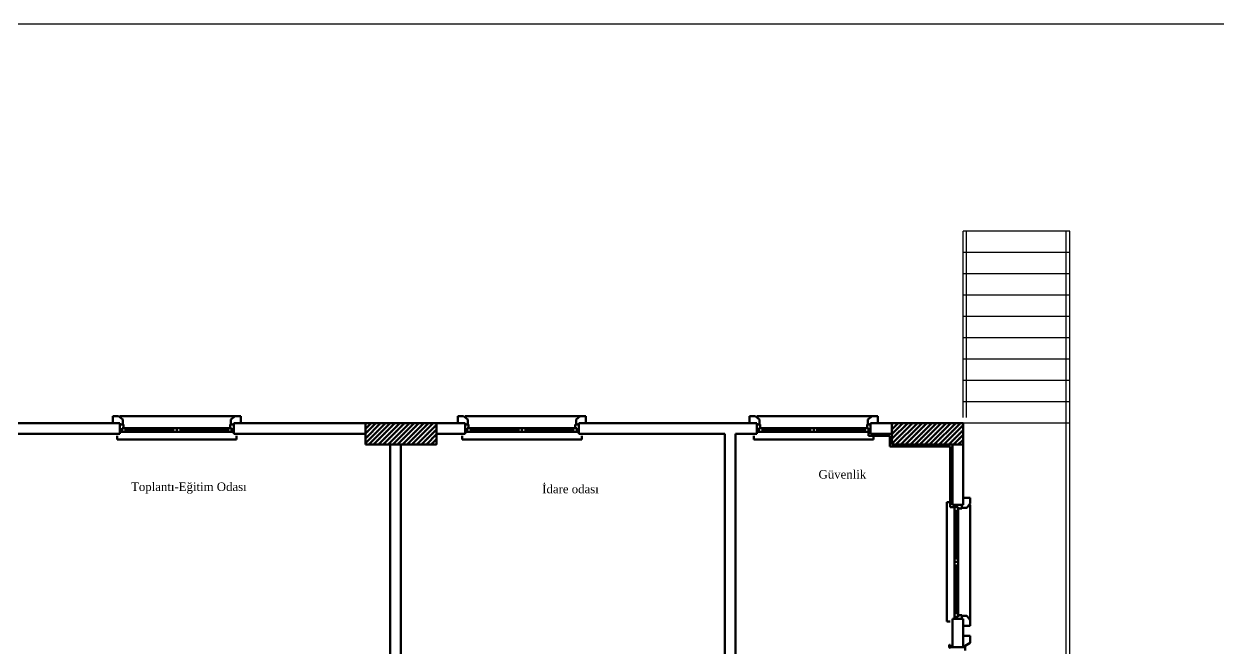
# Model space of a CAD drawing. Header units: millimetres. Extents: x 2046 to 14753, y 2361 to 29276.
# Drawn here: x 6721 to 8400, y 19320 to 20197 of the extents above; entities that cross this region are included whole.
import ezdxf

# ---------------------------------------------------------------- set-up
doc = ezdxf.new("R2010")
doc.units = ezdxf.units.MM
doc.layers.add('A.O. DUVAR', color=7, linetype='Continuous', lineweight=50)
doc.layers.add('yazi', color=251, linetype='Continuous', lineweight=25)
doc.styles.add('A.O. MALZEME', font='times.ttf', dxfattribs={"height": 10})

msp = doc.modelspace()

# ---------------------------------------------------------------- linework, layer by layer
at = {"layer": 'A.O. DUVAR', "lineweight": 25, "ltscale": 4}
for p, q in [((8191.152, 19905.858), (8041.152, 19905.858)), ((8041.152, 19643.858), (8041.152, 19905.858)), ((8046.152, 19643.858), (8046.152, 19905.858)), ((8186.152, 19125.858), (8186.152, 19905.858)), ((8186.152, 19905.858), (8186.152, 19905.858)), ((8191.152, 19635.858), (8191.152, 19905.858)), ((8191.152, 19875.858), (8041.152, 19875.858)), ((8191.152, 19845.858), (8041.152, 19845.858)), ((8191.152, 19815.858), (8041.152, 19815.858)), ((8191.152, 19785.858), (8041.152, 19785.858)), ((8191.152, 19755.858), (8041.152, 19755.858)), ((8191.152, 19725.858), (8041.152, 19725.858)), ((8191.152, 19695.858), (8041.152, 19695.858)), ((8191.152, 19665.858), (8041.152, 19665.858)), ((8191.152, 19635.858), (8041.152, 19635.858)), ((8191.152, 19635.858), (8049.152, 19635.858)), ((8191.152, 19120.858), (8191.152, 19635.858))]:
    msp.add_line(p, q, dxfattribs=at)
at = {"layer": 'A.O. DUVAR', "ltscale": 100}
for p, q in [((6854.137, 19645.858), (6846.152, 19645.858)), ((6846.152, 19645.858), (6846.152, 19635.858)), ((6854.137, 19645.858), (6846.152, 19645.858)), ((6846.152, 19645.858), (6846.152, 19635.858)), ((6860.152, 19641.06), (6854.137, 19645.858)), ((6860.152, 19641.06), (6854.137, 19645.858)), ((6860.152, 19633.858), (6860.152, 19641.06)), ((6860.152, 19633.858), (6860.152, 19641.06)), ((7012.152, 19641.06), (7018.167, 19645.858)), ((7012.152, 19641.06), (7018.167, 19645.858)), ((7012.152, 19633.858), (7012.152, 19641.06)), ((7012.152, 19633.858), (7012.152, 19641.06)), ((7018.167, 19645.858), (7026.152, 19645.858)), ((7018.167, 19645.858), (7026.152, 19645.858)), ((7026.152, 19645.858), (7026.152, 19635.858)), ((7026.152, 19645.858), (7026.152, 19635.858)), ((7339.137, 19645.858), (7331.152, 19645.858)), ((7331.152, 19645.858), (7331.152, 19635.858)), ((7339.137, 19645.858), (7331.152, 19645.858)), ((7331.152, 19645.858), (7331.152, 19635.858)), ((7345.152, 19641.06), (7339.137, 19645.858)), ((7345.152, 19641.06), (7339.137, 19645.858)), ((7345.152, 19633.858), (7345.152, 19641.06)), ((7345.152, 19633.858), (7345.152, 19641.06)), ((7497.152, 19641.06), (7503.167, 19645.858)), ((7497.152, 19641.06), (7503.167, 19645.858)), ((7497.152, 19633.858), (7497.152, 19641.06)), ((7497.152, 19633.858), (7497.152, 19641.06)), ((7503.167, 19645.858), (7511.152, 19645.858)), ((7503.167, 19645.858), (7511.152, 19645.858)), ((7511.152, 19645.858), (7511.152, 19635.858)), ((7511.152, 19645.858), (7511.152, 19635.858)), ((7749.137, 19645.858), (7741.152, 19645.858)), ((7741.152, 19645.858), (7741.152, 19635.858)), ((7749.137, 19645.858), (7741.152, 19645.858)), ((7741.152, 19645.858), (7741.152, 19635.858)), ((7755.152, 19641.06), (7749.137, 19645.858)), ((7755.152, 19641.06), (7749.137, 19645.858)), ((7755.152, 19633.858), (7755.152, 19641.06)), ((7755.152, 19633.858), (7755.152, 19641.06)), ((7907.152, 19641.06), (7913.167, 19645.858)), ((7907.152, 19641.06), (7913.167, 19645.858)), ((7907.152, 19633.858), (7907.152, 19641.06)), ((7907.152, 19633.858), (7907.152, 19641.06)), ((7913.167, 19645.858), (7921.152, 19645.858)), ((7913.167, 19645.858), (7921.152, 19645.858)), ((7921.152, 19645.858), (7921.152, 19635.858)), ((7921.152, 19645.858), (7921.152, 19635.858)), ((6846.152, 19635.858), (6856.152, 19635.858)), ((6846.152, 19635.858), (6856.152, 19635.858)), ((6856.152, 19635.858), (6856.152, 19633.858)), ((6856.152, 19635.858), (6856.152, 19633.858)), ((6856.152, 19633.858), (6860.152, 19633.858)), ((6856.152, 19633.858), (6860.152, 19633.858)), ((7016.152, 19633.858), (7012.152, 19633.858)), ((7016.152, 19633.858), (7012.152, 19633.858)), ((7026.152, 19635.858), (7016.152, 19635.858)), ((7016.152, 19635.858), (7016.152, 19633.858)), ((7026.152, 19635.858), (7016.152, 19635.858)), ((7016.152, 19635.858), (7016.152, 19633.858)), ((7331.152, 19635.858), (7341.152, 19635.858)), ((7331.152, 19635.858), (7341.152, 19635.858)), ((7341.152, 19635.858), (7341.152, 19633.858)), ((7341.152, 19635.858), (7341.152, 19633.858)), ((7341.152, 19633.858), (7345.152, 19633.858)), ((7341.152, 19633.858), (7345.152, 19633.858)), ((7501.152, 19633.858), (7497.152, 19633.858)), ((7501.152, 19633.858), (7497.152, 19633.858)), ((7511.152, 19635.858), (7501.152, 19635.858)), ((7501.152, 19635.858), (7501.152, 19633.858)), ((7511.152, 19635.858), (7501.152, 19635.858)), ((7501.152, 19635.858), (7501.152, 19633.858)), ((7741.152, 19635.858), (7751.152, 19635.858)), ((7741.152, 19635.858), (7751.152, 19635.858)), ((7751.152, 19635.858), (7751.152, 19633.858)), ((7751.152, 19635.858), (7751.152, 19633.858)), ((7751.152, 19633.858), (7755.152, 19633.858)), ((7751.152, 19633.858), (7755.152, 19633.858)), ((7911.152, 19633.858), (7907.152, 19633.858)), ((7911.152, 19633.858), (7907.152, 19633.858)), ((7921.152, 19635.858), (7911.152, 19635.858)), ((7911.152, 19635.858), (7911.152, 19633.858)), ((7921.152, 19635.858), (7911.152, 19635.858)), ((7911.152, 19635.858), (7911.152, 19633.858)), ((8041.152, 19520.858), (8039.152, 19520.858)), ((8039.152, 19520.858), (8039.152, 19516.858)), ((8041.152, 19520.858), (8039.152, 19520.858)), ((8039.152, 19520.858), (8039.152, 19516.858)), ((8051.152, 19530.858), (8041.152, 19530.858)), ((8041.152, 19530.858), (8041.152, 19520.858)), ((8051.152, 19530.858), (8041.152, 19530.858)), ((8041.152, 19530.858), (8041.152, 19520.858)), ((8046.354, 19516.858), (8051.152, 19522.873)), ((8046.354, 19516.858), (8051.152, 19522.873)), ((8051.152, 19522.873), (8051.152, 19530.858)), ((8051.152, 19522.873), (8051.152, 19530.858)), ((8039.152, 19516.858), (8046.354, 19516.858)), ((8039.152, 19516.858), (8046.354, 19516.858)), ((8039.152, 19360.858), (8039.152, 19364.858)), ((8039.152, 19364.858), (8046.354, 19364.858)), ((8039.152, 19360.858), (8039.152, 19364.858)), ((8039.152, 19364.858), (8046.354, 19364.858)), ((8041.152, 19360.858), (8039.152, 19360.858)), ((8041.152, 19360.858), (8039.152, 19360.858)), ((8041.152, 19350.858), (8041.152, 19360.858)), ((8041.152, 19350.858), (8041.152, 19360.858)), ((8046.354, 19364.858), (8051.152, 19358.843)), ((8046.354, 19364.858), (8051.152, 19358.843)), ((8051.152, 19358.843), (8051.152, 19350.858)), ((8051.152, 19358.843), (8051.152, 19350.858)), ((8051.152, 19350.858), (8041.152, 19350.858)), ((8051.152, 19350.858), (8041.152, 19350.858)), ((8051.152, 19336.858), (8041.152, 19336.858)), ((8041.152, 19336.858), (8041.152, 19326.858)), ((8051.152, 19336.858), (8041.152, 19336.858)), ((8041.152, 19336.858), (8041.152, 19326.858)), ((8051.152, 19327.298), (8051.152, 19336.858)), ((8051.152, 19327.298), (8051.152, 19336.858)), ((8041.152, 19326.858), (8041.152, 19326.858)), ((8041.152, 19326.858), (8041.152, 19322.858)), ((8041.152, 19326.858), (8041.152, 19326.858)), ((8041.152, 19326.858), (8041.152, 19322.858)), ((8041.152, 19322.858), (8044.152, 19322.776)), ((8041.152, 19322.858), (8044.152, 19322.776)), ((8044.152, 19322.776), (8051.152, 19327.298)), ((8044.152, 19322.776), (8051.152, 19327.298))]:
    msp.add_line(p, q, dxfattribs=at)
at = {"layer": 'A.O. DUVAR'}
for p, q in [((6856.137, 19645.858), (7018.167, 19645.858)), ((6856.137, 19645.858), (7018.167, 19645.858)), ((7341.137, 19645.858), (7503.167, 19645.858)), ((7341.137, 19645.858), (7503.167, 19645.858)), ((7751.137, 19645.858), (7913.167, 19645.858)), ((7751.137, 19645.858), (7913.167, 19645.858)), ((6671.152, 19635.858), (6856.152, 19635.858)), ((6856.152, 19620.858), (6671.152, 19620.858)), ((6856.152, 19635.858), (6856.152, 19620.858)), ((6861.152, 19633.858), (6856.152, 19633.858)), ((6856.152, 19633.858), (6856.152, 19623.858)), ((6861.152, 19633.858), (6856.152, 19633.858)), ((6856.152, 19633.858), (6856.152, 19623.858)), ((6856.152, 19623.858), (6859.152, 19623.858)), ((6856.152, 19623.858), (6859.152, 19623.858)), ((6859.152, 19623.858), (6859.152, 19628.858)), ((6859.152, 19628.858), (6861.152, 19628.858)), ((6864.152, 19628.858), (6859.152, 19628.858)), ((6859.152, 19628.858), (6859.152, 19623.858)), ((6859.152, 19623.858), (6859.152, 19628.858)), ((6859.152, 19628.858), (6861.152, 19628.858)), ((6864.152, 19628.858), (6859.152, 19628.858)), ((6859.152, 19628.858), (6859.152, 19623.858)), ((6859.152, 19623.858), (6864.152, 19623.858)), ((6859.152, 19623.858), (6864.152, 19623.858)), ((6861.152, 19628.858), (6861.152, 19633.858)), ((6861.152, 19628.858), (6861.152, 19633.858)), ((6931.152, 19628.858), (6864.152, 19628.858)), ((6864.152, 19623.858), (6864.152, 19628.858)), ((6931.152, 19628.858), (6864.152, 19628.858)), ((6864.152, 19623.858), (6864.152, 19628.858)), ((6864.152, 19627.358), (6931.152, 19627.358)), ((6864.152, 19627.358), (6931.152, 19627.358)), ((6864.152, 19626.358), (6931.152, 19626.358)), ((6864.152, 19626.358), (6931.152, 19626.358)), ((6864.152, 19625.358), (6931.152, 19625.358)), ((6864.152, 19625.358), (6931.152, 19625.358)), ((6864.152, 19623.858), (6931.152, 19623.858)), ((6864.152, 19623.858), (6931.152, 19623.858)), ((6936.152, 19628.858), (6931.152, 19628.858)), ((6931.152, 19628.858), (6931.152, 19623.858)), ((6936.152, 19628.858), (6931.152, 19628.858)), ((6931.152, 19628.858), (6931.152, 19623.858)), ((6931.152, 19623.858), (6936.152, 19623.858)), ((6931.152, 19623.858), (6936.152, 19623.858)), ((6936.152, 19623.858), (6936.152, 19628.858)), ((6936.152, 19623.858), (6936.152, 19628.858)), ((6936.152, 19628.858), (6941.152, 19628.858)), ((6936.152, 19623.858), (6936.152, 19628.858)), ((6936.152, 19623.858), (6936.152, 19628.858)), ((6936.152, 19628.858), (6941.152, 19628.858)), ((6941.152, 19623.858), (6936.152, 19623.858)), ((6941.152, 19623.858), (6936.152, 19623.858)), ((6941.152, 19628.858), (6941.152, 19623.858)), ((6941.152, 19628.858), (7008.152, 19628.858)), ((6941.152, 19628.858), (6941.152, 19623.858)), ((6941.152, 19628.858), (7008.152, 19628.858)), ((7008.152, 19627.358), (6941.152, 19627.358)), ((7008.152, 19627.358), (6941.152, 19627.358)), ((7008.152, 19626.358), (6941.152, 19626.358)), ((7008.152, 19626.358), (6941.152, 19626.358)), ((7008.152, 19625.358), (6941.152, 19625.358)), ((7008.152, 19625.358), (6941.152, 19625.358)), ((7008.152, 19623.858), (6941.152, 19623.858)), ((7008.152, 19623.858), (6941.152, 19623.858)), ((7008.152, 19623.858), (7008.152, 19628.858)), ((7008.152, 19628.858), (7013.152, 19628.858)), ((7008.152, 19623.858), (7008.152, 19628.858)), ((7008.152, 19628.858), (7013.152, 19628.858)), ((7013.152, 19623.858), (7008.152, 19623.858)), ((7013.152, 19623.858), (7008.152, 19623.858)), ((7011.152, 19633.858), (7016.152, 19633.858)), ((7011.152, 19628.858), (7011.152, 19633.858)), ((7011.152, 19633.858), (7016.152, 19633.858)), ((7011.152, 19628.858), (7011.152, 19633.858)), ((7013.152, 19628.858), (7011.152, 19628.858)), ((7013.152, 19628.858), (7011.152, 19628.858)), ((7013.152, 19623.858), (7013.152, 19628.858)), ((7013.152, 19628.858), (7013.152, 19623.858)), ((7013.152, 19623.858), (7013.152, 19628.858)), ((7013.152, 19628.858), (7013.152, 19623.858)), ((7016.152, 19623.858), (7013.152, 19623.858)), ((7016.152, 19623.858), (7013.152, 19623.858)), ((7016.152, 19635.858), (7201.152, 19635.858)), ((7016.152, 19620.858), (7016.152, 19635.858)), ((7016.152, 19633.858), (7016.152, 19623.858)), ((7016.152, 19633.858), (7016.152, 19623.858)), ((7201.152, 19620.858), (7016.152, 19620.858)), ((7201.152, 19635.858), (7301.152, 19635.858)), ((7201.152, 19605.858), (7201.152, 19635.858)), ((7201.152, 19635.858), (7201.152, 19620.858)), ((7301.152, 19635.858), (7301.152, 19605.858)), ((7301.152, 19620.858), (7301.152, 19635.858)), ((7301.152, 19635.858), (7341.152, 19635.858)), ((7341.152, 19620.858), (7301.152, 19620.858)), ((7341.152, 19635.858), (7341.152, 19620.858)), ((7346.152, 19633.858), (7341.152, 19633.858)), ((7341.152, 19633.858), (7341.152, 19623.858)), ((7346.152, 19633.858), (7341.152, 19633.858)), ((7341.152, 19633.858), (7341.152, 19623.858)), ((7341.152, 19623.858), (7344.152, 19623.858)), ((7341.152, 19623.858), (7344.152, 19623.858)), ((7344.152, 19623.858), (7344.152, 19628.858)), ((7344.152, 19628.858), (7346.152, 19628.858)), ((7349.152, 19628.858), (7344.152, 19628.858)), ((7344.152, 19628.858), (7344.152, 19623.858)), ((7344.152, 19623.858), (7344.152, 19628.858)), ((7344.152, 19628.858), (7346.152, 19628.858)), ((7349.152, 19628.858), (7344.152, 19628.858)), ((7344.152, 19628.858), (7344.152, 19623.858)), ((7344.152, 19623.858), (7349.152, 19623.858)), ((7344.152, 19623.858), (7349.152, 19623.858)), ((7346.152, 19628.858), (7346.152, 19633.858)), ((7346.152, 19628.858), (7346.152, 19633.858)), ((7416.152, 19628.858), (7349.152, 19628.858)), ((7349.152, 19623.858), (7349.152, 19628.858)), ((7416.152, 19628.858), (7349.152, 19628.858)), ((7349.152, 19623.858), (7349.152, 19628.858)), ((7349.152, 19627.358), (7416.152, 19627.358)), ((7349.152, 19627.358), (7416.152, 19627.358)), ((7349.152, 19626.358), (7416.152, 19626.358)), ((7349.152, 19626.358), (7416.152, 19626.358)), ((7349.152, 19625.358), (7416.152, 19625.358)), ((7349.152, 19625.358), (7416.152, 19625.358)), ((7349.152, 19623.858), (7416.152, 19623.858)), ((7349.152, 19623.858), (7416.152, 19623.858)), ((7421.152, 19628.858), (7416.152, 19628.858)), ((7416.152, 19628.858), (7416.152, 19623.858)), ((7421.152, 19628.858), (7416.152, 19628.858)), ((7416.152, 19628.858), (7416.152, 19623.858)), ((7416.152, 19623.858), (7421.152, 19623.858)), ((7416.152, 19623.858), (7421.152, 19623.858)), ((7421.152, 19623.858), (7421.152, 19628.858)), ((7421.152, 19623.858), (7421.152, 19628.858)), ((7421.152, 19628.858), (7426.152, 19628.858)), ((7421.152, 19623.858), (7421.152, 19628.858)), ((7421.152, 19623.858), (7421.152, 19628.858)), ((7421.152, 19628.858), (7426.152, 19628.858)), ((7426.152, 19623.858), (7421.152, 19623.858)), ((7426.152, 19623.858), (7421.152, 19623.858)), ((7426.152, 19628.858), (7426.152, 19623.858)), ((7426.152, 19628.858), (7493.152, 19628.858)), ((7426.152, 19628.858), (7426.152, 19623.858)), ((7426.152, 19628.858), (7493.152, 19628.858)), ((7493.152, 19627.358), (7426.152, 19627.358)), ((7493.152, 19627.358), (7426.152, 19627.358)), ((7493.152, 19626.358), (7426.152, 19626.358)), ((7493.152, 19626.358), (7426.152, 19626.358)), ((7493.152, 19625.358), (7426.152, 19625.358)), ((7493.152, 19625.358), (7426.152, 19625.358)), ((7493.152, 19623.858), (7426.152, 19623.858)), ((7493.152, 19623.858), (7426.152, 19623.858)), ((7493.152, 19623.858), (7493.152, 19628.858)), ((7493.152, 19628.858), (7498.152, 19628.858)), ((7493.152, 19623.858), (7493.152, 19628.858)), ((7493.152, 19628.858), (7498.152, 19628.858)), ((7498.152, 19623.858), (7493.152, 19623.858)), ((7498.152, 19623.858), (7493.152, 19623.858)), ((7496.152, 19633.858), (7501.152, 19633.858)), ((7496.152, 19628.858), (7496.152, 19633.858)), ((7496.152, 19633.858), (7501.152, 19633.858)), ((7496.152, 19628.858), (7496.152, 19633.858)), ((7498.152, 19628.858), (7496.152, 19628.858)), ((7498.152, 19628.858), (7496.152, 19628.858)), ((7498.152, 19623.858), (7498.152, 19628.858)), ((7498.152, 19628.858), (7498.152, 19623.858)), ((7498.152, 19623.858), (7498.152, 19628.858)), ((7498.152, 19628.858), (7498.152, 19623.858)), ((7501.152, 19623.858), (7498.152, 19623.858)), ((7501.152, 19623.858), (7498.152, 19623.858)), ((7501.152, 19620.858), (7501.152, 19635.858)), ((7501.152, 19635.858), (7751.152, 19635.858)), ((7501.152, 19633.858), (7501.152, 19623.858)), ((7501.152, 19633.858), (7501.152, 19623.858)), ((7706.152, 19620.858), (7501.152, 19620.858)), ((7706.152, 19135.858), (7706.152, 19620.858)), ((7751.152, 19620.858), (7721.152, 19620.858)), ((7721.152, 19620.858), (7721.152, 19135.858)), ((7751.152, 19635.858), (7751.152, 19620.858)), ((7756.152, 19633.858), (7751.152, 19633.858)), ((7751.152, 19633.858), (7751.152, 19623.858)), ((7756.152, 19633.858), (7751.152, 19633.858)), ((7751.152, 19633.858), (7751.152, 19623.858)), ((7751.152, 19623.858), (7754.152, 19623.858)), ((7751.152, 19623.858), (7754.152, 19623.858)), ((7754.152, 19623.858), (7754.152, 19628.858)), ((7754.152, 19628.858), (7756.152, 19628.858)), ((7759.152, 19628.858), (7754.152, 19628.858)), ((7754.152, 19628.858), (7754.152, 19623.858)), ((7754.152, 19623.858), (7754.152, 19628.858)), ((7754.152, 19628.858), (7756.152, 19628.858)), ((7759.152, 19628.858), (7754.152, 19628.858)), ((7754.152, 19628.858), (7754.152, 19623.858)), ((7754.152, 19623.858), (7759.152, 19623.858)), ((7754.152, 19623.858), (7759.152, 19623.858)), ((7756.152, 19628.858), (7756.152, 19633.858)), ((7756.152, 19628.858), (7756.152, 19633.858)), ((7826.152, 19628.858), (7759.152, 19628.858)), ((7759.152, 19623.858), (7759.152, 19628.858)), ((7826.152, 19628.858), (7759.152, 19628.858)), ((7759.152, 19623.858), (7759.152, 19628.858)), ((7759.152, 19627.358), (7826.152, 19627.358)), ((7759.152, 19627.358), (7826.152, 19627.358)), ((7759.152, 19626.358), (7826.152, 19626.358)), ((7759.152, 19626.358), (7826.152, 19626.358)), ((7759.152, 19625.358), (7826.152, 19625.358)), ((7759.152, 19625.358), (7826.152, 19625.358)), ((7759.152, 19623.858), (7826.152, 19623.858)), ((7759.152, 19623.858), (7826.152, 19623.858)), ((7831.152, 19628.858), (7826.152, 19628.858)), ((7826.152, 19628.858), (7826.152, 19623.858)), ((7831.152, 19628.858), (7826.152, 19628.858)), ((7826.152, 19628.858), (7826.152, 19623.858)), ((7826.152, 19623.858), (7831.152, 19623.858)), ((7826.152, 19623.858), (7831.152, 19623.858)), ((7831.152, 19623.858), (7831.152, 19628.858)), ((7831.152, 19623.858), (7831.152, 19628.858)), ((7831.152, 19628.858), (7836.152, 19628.858)), ((7831.152, 19623.858), (7831.152, 19628.858)), ((7831.152, 19623.858), (7831.152, 19628.858)), ((7831.152, 19628.858), (7836.152, 19628.858)), ((7836.152, 19623.858), (7831.152, 19623.858)), ((7836.152, 19623.858), (7831.152, 19623.858)), ((7836.152, 19628.858), (7836.152, 19623.858)), ((7836.152, 19628.858), (7903.152, 19628.858)), ((7836.152, 19628.858), (7836.152, 19623.858)), ((7836.152, 19628.858), (7903.152, 19628.858)), ((7903.152, 19627.358), (7836.152, 19627.358)), ((7903.152, 19627.358), (7836.152, 19627.358)), ((7903.152, 19626.358), (7836.152, 19626.358)), ((7903.152, 19626.358), (7836.152, 19626.358)), ((7903.152, 19625.358), (7836.152, 19625.358)), ((7903.152, 19625.358), (7836.152, 19625.358)), ((7903.152, 19623.858), (7836.152, 19623.858)), ((7903.152, 19623.858), (7836.152, 19623.858)), ((7903.152, 19623.858), (7903.152, 19628.858)), ((7903.152, 19628.858), (7908.152, 19628.858)), ((7903.152, 19623.858), (7903.152, 19628.858)), ((7903.152, 19628.858), (7908.152, 19628.858)), ((7908.152, 19623.858), (7903.152, 19623.858)), ((7908.152, 19623.858), (7903.152, 19623.858)), ((7906.152, 19633.858), (7911.152, 19633.858)), ((7906.152, 19628.858), (7906.152, 19633.858)), ((7906.152, 19633.858), (7911.152, 19633.858)), ((7906.152, 19628.858), (7906.152, 19633.858)), ((7908.152, 19628.858), (7906.152, 19628.858)), ((7908.152, 19628.858), (7906.152, 19628.858)), ((7908.152, 19623.858), (7908.152, 19628.858)), ((7908.152, 19628.858), (7908.152, 19623.858)), ((7908.152, 19623.858), (7908.152, 19628.858)), ((7908.152, 19628.858), (7908.152, 19623.858)), ((7908.152, 19623.858), (7908.152, 19617.858)), ((7911.152, 19623.858), (7908.152, 19623.858)), ((7911.152, 19623.858), (7908.152, 19623.858)), ((7911.152, 19635.858), (7941.152, 19635.858)), ((7911.152, 19620.858), (7911.152, 19635.858)), ((7911.152, 19633.858), (7911.152, 19623.858)), ((7911.152, 19633.858), (7911.152, 19623.858)), ((7911.152, 19623.858), (7911.152, 19620.858)), ((7911.152, 19620.858), (7941.152, 19620.858)), ((7941.152, 19620.858), (7911.152, 19620.858)), ((7941.152, 19620.858), (7911.152, 19620.858)), ((7941.152, 19635.858), (8041.152, 19635.858)), ((7941.152, 19605.858), (7941.152, 19635.858)), ((7941.152, 19635.858), (7941.152, 19620.858)), ((7941.152, 19620.858), (7941.152, 19605.858)), ((7941.152, 19605.858), (7941.152, 19620.858)), ((8041.152, 19635.858), (8041.152, 19605.858)), ((6852.152, 19617.858), (6852.152, 19612.858)), ((6852.152, 19617.858), (6852.152, 19612.858)), ((6852.152, 19612.858), (7020.152, 19612.858)), ((6852.152, 19612.858), (7020.152, 19612.858)), ((7020.152, 19612.858), (7020.152, 19617.858)), ((7020.152, 19612.858), (7020.152, 19617.858)), ((7301.152, 19605.858), (7201.152, 19605.858)), ((7236.152, 19605.858), (7251.152, 19605.858)), ((7236.152, 19150.858), (7236.152, 19605.858)), ((7251.152, 19605.858), (7251.152, 19150.858)), ((7337.152, 19617.858), (7337.152, 19612.858)), ((7337.152, 19617.858), (7337.152, 19612.858)), ((7337.152, 19612.858), (7505.152, 19612.858)), ((7337.152, 19612.858), (7505.152, 19612.858)), ((7505.152, 19612.858), (7505.152, 19617.858)), ((7505.152, 19612.858), (7505.152, 19617.858)), ((7747.152, 19617.858), (7747.152, 19612.858)), ((7747.152, 19617.858), (7747.152, 19612.858)), ((7747.152, 19612.858), (7915.152, 19612.858)), ((7747.152, 19612.858), (7915.152, 19612.858)), ((7908.152, 19617.858), (7938.152, 19617.858)), ((7915.152, 19612.858), (7915.152, 19617.858)), ((7915.152, 19612.858), (7915.152, 19617.858)), ((7938.152, 19617.858), (7938.152, 19602.858)), ((7941.152, 19605.858), (8026.152, 19605.858)), ((8026.152, 19605.858), (7941.152, 19605.858)), ((8041.152, 19605.858), (7941.152, 19605.858)), ((8026.152, 19605.858), (8026.152, 19520.858)), ((8026.152, 19520.858), (8026.152, 19605.858)), ((8026.152, 19520.858), (8026.152, 19605.858)), ((8026.152, 19605.858), (8041.152, 19605.858)), ((8041.152, 19605.858), (8041.152, 19520.858)), ((7938.152, 19602.858), (8023.152, 19602.858)), ((8023.152, 19602.858), (8023.152, 19517.858)), ((8023.152, 19524.858), (8018.152, 19524.858)), ((8018.152, 19524.858), (8018.152, 19356.858)), ((8023.152, 19524.858), (8018.152, 19524.858)), ((8018.152, 19524.858), (8018.152, 19356.858)), ((8026.152, 19520.858), (8029.152, 19520.858)), ((8041.152, 19520.858), (8026.152, 19520.858)), ((8039.152, 19520.858), (8029.152, 19520.858)), ((8029.152, 19520.858), (8029.152, 19517.858)), ((8039.152, 19520.858), (8029.152, 19520.858)), ((8029.152, 19520.858), (8029.152, 19517.858)), ((8039.152, 19515.858), (8039.152, 19520.858)), ((8039.152, 19515.858), (8039.152, 19520.858)), ((8051.152, 19520.873), (8051.152, 19358.843)), ((8051.152, 19520.873), (8051.152, 19358.843)), ((8023.152, 19517.858), (8029.152, 19517.858)), ((8029.152, 19517.858), (8034.152, 19517.858)), ((8029.152, 19517.858), (8029.152, 19512.858)), ((8034.152, 19517.858), (8029.152, 19517.858)), ((8029.152, 19517.858), (8034.152, 19517.858)), ((8029.152, 19517.858), (8029.152, 19512.858)), ((8034.152, 19517.858), (8029.152, 19517.858)), ((8029.152, 19512.858), (8029.152, 19445.858)), ((8029.152, 19512.858), (8034.152, 19512.858)), ((8029.152, 19512.858), (8029.152, 19445.858)), ((8029.152, 19512.858), (8034.152, 19512.858)), ((8030.652, 19512.858), (8030.652, 19445.858)), ((8030.652, 19512.858), (8030.652, 19445.858)), ((8031.652, 19512.858), (8031.652, 19445.858)), ((8031.652, 19512.858), (8031.652, 19445.858)), ((8032.652, 19512.858), (8032.652, 19445.858)), ((8032.652, 19512.858), (8032.652, 19445.858)), ((8034.152, 19517.858), (8034.152, 19515.858)), ((8034.152, 19512.858), (8034.152, 19517.858)), ((8034.152, 19517.858), (8034.152, 19515.858)), ((8034.152, 19512.858), (8034.152, 19517.858)), ((8034.152, 19515.858), (8039.152, 19515.858)), ((8034.152, 19515.858), (8039.152, 19515.858)), ((8034.152, 19445.858), (8034.152, 19512.858)), ((8034.152, 19445.858), (8034.152, 19512.858)), ((8029.152, 19445.858), (8029.152, 19440.858)), ((8034.152, 19445.858), (8029.152, 19445.858)), ((8029.152, 19445.858), (8029.152, 19440.858)), ((8034.152, 19445.858), (8029.152, 19445.858)), ((8029.152, 19440.858), (8034.152, 19440.858)), ((8029.152, 19435.858), (8029.152, 19440.858)), ((8029.152, 19440.858), (8034.152, 19440.858)), ((8029.152, 19440.858), (8034.152, 19440.858)), ((8029.152, 19435.858), (8029.152, 19440.858)), ((8029.152, 19440.858), (8034.152, 19440.858)), ((8029.152, 19368.858), (8029.152, 19435.858)), ((8034.152, 19435.858), (8029.152, 19435.858)), ((8029.152, 19368.858), (8029.152, 19435.858)), ((8034.152, 19435.858), (8029.152, 19435.858)), ((8030.652, 19368.858), (8030.652, 19435.858)), ((8030.652, 19368.858), (8030.652, 19435.858)), ((8031.652, 19368.858), (8031.652, 19435.858)), ((8031.652, 19368.858), (8031.652, 19435.858)), ((8032.652, 19368.858), (8032.652, 19435.858)), ((8032.652, 19368.858), (8032.652, 19435.858)), ((8034.152, 19440.858), (8034.152, 19445.858)), ((8034.152, 19440.858), (8034.152, 19445.858)), ((8034.152, 19440.858), (8034.152, 19435.858)), ((8034.152, 19440.858), (8034.152, 19435.858)), ((8034.152, 19435.858), (8034.152, 19368.858)), ((8034.152, 19435.858), (8034.152, 19368.858)), ((8029.152, 19363.858), (8029.152, 19368.858)), ((8029.152, 19368.858), (8034.152, 19368.858)), ((8029.152, 19363.858), (8029.152, 19368.858)), ((8029.152, 19368.858), (8034.152, 19368.858)), ((8034.152, 19368.858), (8034.152, 19363.858)), ((8034.152, 19368.858), (8034.152, 19363.858)), ((8018.152, 19356.858), (8023.152, 19356.858)), ((8018.152, 19356.858), (8023.152, 19356.858)), ((8026.152, 19360.858), (8026.152, 19321.858)), ((8026.152, 19360.858), (8041.152, 19360.858)), ((8026.152, 19320.858), (8026.152, 19360.858)), ((8029.152, 19360.858), (8029.152, 19363.858)), ((8029.152, 19363.858), (8034.152, 19363.858)), ((8034.152, 19363.858), (8029.152, 19363.858)), ((8029.152, 19360.858), (8029.152, 19363.858)), ((8029.152, 19363.858), (8034.152, 19363.858)), ((8034.152, 19363.858), (8029.152, 19363.858)), ((8039.152, 19360.858), (8029.152, 19360.858)), ((8039.152, 19360.858), (8029.152, 19360.858)), ((8034.152, 19363.858), (8034.152, 19365.858)), ((8034.152, 19365.858), (8039.152, 19365.858)), ((8034.152, 19363.858), (8034.152, 19365.858)), ((8034.152, 19365.858), (8039.152, 19365.858)), ((8039.152, 19365.858), (8039.152, 19360.858)), ((8039.152, 19365.858), (8039.152, 19360.858)), ((8041.152, 19360.858), (8041.152, 19320.858)), ((8022.152, 19324.336), (8021.652, 19323.836)), ((8021.652, 19323.836), (8021.652, 19320.836)), ((8021.652, 19320.836), (8022.152, 19320.336)), ((8021.652, 19319.411), (8022.152, 19319.911)), ((8023.102, 19324.336), (8022.152, 19324.336)), ((8022.152, 19320.336), (8023.102, 19320.336)), ((8022.152, 19319.911), (8023.152, 19319.911)), ((8023.102, 19320.336), (8023.102, 19324.336)), ((8023.152, 19320.858), (8023.152, 19322.858)), ((8023.152, 19322.858), (8026.152, 19322.858)), ((8023.152, 19319.911), (8023.152, 19320.858)), ((8023.152, 19320.858), (8026.152, 19320.858)), ((8026.152, 19322.858), (8026.152, 19320.858)), ((8026.152, 19320.858), (8041.152, 19320.858)), ((8041.152, 19320.858), (8026.152, 19320.858)), ((8044.152, 19322.858), (8041.152, 19322.858)), ((8041.152, 19322.858), (8041.152, 19320.858)), ((8041.152, 19320.858), (8044.152, 19320.858)), ((8044.152, 19320.858), (8044.152, 19322.858)), ((8044.152, 19320.858), (8044.152, 19316.358))]:
    msp.add_line(p, q, dxfattribs=at)
at = {"layer": 'A.O. DUVAR', "linetype": 'Continuous', "ltscale": 10}
for p, q in [((7201.152, 19634.724), (7202.286, 19635.858)), ((7201.152, 19627.989), (7209.021, 19635.858)), ((7201.152, 19621.254), (7215.757, 19635.858)), ((7201.152, 19614.519), (7222.492, 19635.858)), ((7201.152, 19607.784), (7229.227, 19635.858)), ((7202.68, 19632.885), (7202.68, 19632.885)), ((7202.68, 19626.15), (7202.68, 19626.15)), ((7205.962, 19605.858), (7235.962, 19635.858)), ((7206.048, 19629.517), (7206.048, 19629.517)), ((7206.048, 19622.782), (7206.048, 19622.782)), ((7209.416, 19632.885), (7209.416, 19632.885)), ((7209.416, 19626.15), (7209.416, 19626.15)), ((7212.697, 19605.858), (7242.697, 19635.858)), ((7212.783, 19629.517), (7212.783, 19629.517)), ((7212.783, 19622.782), (7212.783, 19622.782)), ((7216.151, 19632.885), (7216.151, 19632.885)), ((7216.151, 19626.15), (7216.151, 19626.15)), ((7219.433, 19605.858), (7249.433, 19635.858)), ((7219.518, 19629.517), (7219.518, 19629.517)), ((7219.518, 19622.782), (7219.518, 19622.782)), ((7222.886, 19632.885), (7222.886, 19632.885)), ((7222.886, 19626.15), (7222.886, 19626.15)), ((7226.168, 19605.858), (7256.168, 19635.858)), ((7226.254, 19629.517), (7226.254, 19629.517)), ((7226.254, 19622.782), (7226.254, 19622.782)), ((7229.621, 19632.885), (7229.621, 19632.885)), ((7229.621, 19626.15), (7229.621, 19626.15)), ((7232.903, 19605.858), (7262.903, 19635.858)), ((7232.989, 19629.517), (7232.989, 19629.517)), ((7232.989, 19622.782), (7232.989, 19622.782)), ((7236.356, 19632.885), (7236.356, 19632.885)), ((7236.356, 19626.15), (7236.356, 19626.15)), ((7239.638, 19605.858), (7269.638, 19635.858)), ((7239.724, 19629.517), (7239.724, 19629.517)), ((7239.724, 19622.782), (7239.724, 19622.782)), ((7243.092, 19632.885), (7243.092, 19632.885)), ((7243.092, 19626.15), (7243.092, 19626.15)), ((7246.373, 19605.858), (7276.373, 19635.858)), ((7246.459, 19629.517), (7246.459, 19629.517)), ((7246.459, 19622.782), (7246.459, 19622.782)), ((7249.827, 19632.885), (7249.827, 19632.885)), ((7249.827, 19626.15), (7249.827, 19626.15)), ((7253.109, 19605.858), (7283.109, 19635.858)), ((7253.194, 19629.517), (7253.194, 19629.517)), ((7253.194, 19622.782), (7253.194, 19622.782)), ((7256.562, 19632.885), (7256.562, 19632.885)), ((7256.562, 19626.15), (7256.562, 19626.15)), ((7259.844, 19605.858), (7289.844, 19635.858)), ((7259.93, 19629.517), (7259.93, 19629.517)), ((7259.93, 19622.782), (7259.93, 19622.782)), ((7263.297, 19632.885), (7263.297, 19632.885)), ((7263.297, 19626.15), (7263.297, 19626.15)), ((7266.579, 19605.858), (7296.579, 19635.858)), ((7266.665, 19629.517), (7266.665, 19629.517)), ((7266.665, 19622.782), (7266.665, 19622.782)), ((7270.032, 19632.885), (7270.032, 19632.885)), ((7270.032, 19626.15), (7270.032, 19626.15)), ((7273.314, 19605.858), (7301.152, 19633.697)), ((7273.4, 19629.517), (7273.4, 19629.517)), ((7273.4, 19622.782), (7273.4, 19622.782)), ((7276.768, 19632.885), (7276.768, 19632.885)), ((7276.768, 19626.15), (7276.768, 19626.15)), ((7280.049, 19605.858), (7301.152, 19626.961)), ((7280.135, 19629.517), (7280.135, 19629.517)), ((7280.135, 19622.782), (7280.135, 19622.782)), ((7283.503, 19632.885), (7283.503, 19632.885)), ((7283.503, 19626.15), (7283.503, 19626.15)), ((7286.785, 19605.858), (7301.152, 19620.226)), ((7286.87, 19629.517), (7286.87, 19629.517)), ((7286.87, 19622.782), (7286.87, 19622.782)), ((7290.238, 19632.885), (7290.238, 19632.885)), ((7290.238, 19626.15), (7290.238, 19626.15)), ((7293.606, 19629.517), (7293.606, 19629.517)), ((7293.606, 19622.782), (7293.606, 19622.782)), ((7296.973, 19632.885), (7296.973, 19632.885)), ((7296.973, 19626.15), (7296.973, 19626.15)), ((7300.341, 19629.517), (7300.341, 19629.517)), ((7300.341, 19622.782), (7300.341, 19622.782)), ((7941.152, 19633.853), (7943.157, 19635.858)), ((7941.152, 19627.118), (7949.893, 19635.858)), ((7941.152, 19620.383), (7956.628, 19635.858)), ((7941.152, 19613.648), (7963.363, 19635.858)), ((7941.152, 19606.913), (7970.098, 19635.858)), ((7943.552, 19632.885), (7943.552, 19632.885)), ((7943.552, 19626.15), (7943.552, 19626.15)), ((7946.833, 19605.858), (7976.833, 19635.858)), ((7946.919, 19629.517), (7946.919, 19629.517)), ((7946.919, 19622.782), (7946.919, 19622.782)), ((7950.287, 19632.885), (7950.287, 19632.885)), ((7950.287, 19626.15), (7950.287, 19626.15)), ((7953.569, 19605.858), (7983.569, 19635.858)), ((7953.654, 19629.517), (7953.654, 19629.517)), ((7953.654, 19622.782), (7953.654, 19622.782)), ((7957.022, 19632.885), (7957.022, 19632.885)), ((7957.022, 19626.15), (7957.022, 19626.15)), ((7960.304, 19605.858), (7990.304, 19635.858)), ((7960.39, 19629.517), (7960.39, 19629.517)), ((7960.39, 19622.782), (7960.39, 19622.782)), ((7963.757, 19632.885), (7963.757, 19632.885)), ((7963.757, 19626.15), (7963.757, 19626.15)), ((7967.039, 19605.858), (7997.039, 19635.858)), ((7967.125, 19629.517), (7967.125, 19629.517)), ((7967.125, 19622.782), (7967.125, 19622.782)), ((7970.492, 19632.885), (7970.492, 19632.885)), ((7970.492, 19626.15), (7970.492, 19626.15)), ((7973.774, 19605.858), (8003.774, 19635.858)), ((7973.86, 19629.517), (7973.86, 19629.517)), ((7973.86, 19622.782), (7973.86, 19622.782)), ((7977.228, 19632.885), (7977.228, 19632.885)), ((7977.228, 19626.15), (7977.228, 19626.15)), ((7980.509, 19605.858), (8010.509, 19635.858)), ((7980.595, 19629.517), (7980.595, 19629.517)), ((7980.595, 19622.782), (7980.595, 19622.782)), ((7983.963, 19632.885), (7983.963, 19632.885)), ((7983.963, 19626.15), (7983.963, 19626.15)), ((7987.244, 19605.858), (8017.244, 19635.858)), ((7987.33, 19629.517), (7987.33, 19629.517)), ((7987.33, 19622.782), (7987.33, 19622.782)), ((7990.698, 19632.885), (7990.698, 19632.885)), ((7990.698, 19626.15), (7990.698, 19626.15)), ((7993.98, 19605.858), (8023.98, 19635.858)), ((7994.066, 19629.517), (7994.066, 19629.517)), ((7994.066, 19622.782), (7994.066, 19622.782)), ((7997.433, 19632.885), (7997.433, 19632.885)), ((7997.433, 19626.15), (7997.433, 19626.15)), ((8000.715, 19605.858), (8030.715, 19635.858)), ((8000.801, 19629.517), (8000.801, 19629.517)), ((8000.801, 19622.782), (8000.801, 19622.782)), ((8004.168, 19632.885), (8004.168, 19632.885)), ((8004.168, 19626.15), (8004.168, 19626.15)), ((8007.45, 19605.858), (8037.45, 19635.858)), ((8007.536, 19629.517), (8007.536, 19629.517)), ((8007.536, 19622.782), (8007.536, 19622.782)), ((8010.903, 19632.885), (8010.903, 19632.885)), ((8010.903, 19626.15), (8010.903, 19626.15)), ((8014.185, 19605.858), (8041.152, 19632.825)), ((8014.271, 19629.517), (8014.271, 19629.517)), ((8014.271, 19622.782), (8014.271, 19622.782)), ((8017.639, 19632.885), (8017.639, 19632.885)), ((8017.639, 19626.15), (8017.639, 19626.15)), ((8020.92, 19605.858), (8041.152, 19626.09)), ((8021.006, 19629.517), (8021.006, 19629.517)), ((8021.006, 19622.782), (8021.006, 19622.782)), ((8024.374, 19632.885), (8024.374, 19632.885)), ((8024.374, 19626.15), (8024.374, 19626.15)), ((8027.741, 19629.517), (8027.741, 19629.517)), ((8027.741, 19622.782), (8027.741, 19622.782)), ((8031.109, 19632.885), (8031.109, 19632.885)), ((8031.109, 19626.15), (8031.109, 19626.15)), ((8034.477, 19629.517), (8034.477, 19629.517)), ((8034.477, 19622.782), (8034.477, 19622.782)), ((8037.844, 19632.885), (8037.844, 19632.885)), ((8037.844, 19626.15), (8037.844, 19626.15)), ((7202.68, 19619.415), (7202.68, 19619.415)), ((7202.68, 19612.679), (7202.68, 19612.679)), ((7202.68, 19605.944), (7202.68, 19605.944)), ((7206.048, 19616.047), (7206.048, 19616.047)), ((7206.048, 19609.312), (7206.048, 19609.312)), ((7209.416, 19619.415), (7209.416, 19619.415)), ((7209.416, 19612.679), (7209.416, 19612.679)), ((7209.416, 19605.944), (7209.416, 19605.944)), ((7212.783, 19616.047), (7212.783, 19616.047)), ((7212.783, 19609.312), (7212.783, 19609.312)), ((7216.151, 19619.415), (7216.151, 19619.415)), ((7216.151, 19612.679), (7216.151, 19612.679)), ((7216.151, 19605.944), (7216.151, 19605.944)), ((7219.518, 19616.047), (7219.518, 19616.047)), ((7219.518, 19609.312), (7219.518, 19609.312)), ((7222.886, 19619.415), (7222.886, 19619.415)), ((7222.886, 19612.679), (7222.886, 19612.679)), ((7222.886, 19605.944), (7222.886, 19605.944)), ((7226.254, 19616.047), (7226.254, 19616.047)), ((7226.254, 19609.312), (7226.254, 19609.312)), ((7229.621, 19619.415), (7229.621, 19619.415)), ((7229.621, 19612.679), (7229.621, 19612.679)), ((7229.621, 19605.944), (7229.621, 19605.944)), ((7232.989, 19616.047), (7232.989, 19616.047)), ((7232.989, 19609.312), (7232.989, 19609.312)), ((7236.356, 19619.415), (7236.356, 19619.415)), ((7236.356, 19612.679), (7236.356, 19612.679)), ((7236.356, 19605.944), (7236.356, 19605.944)), ((7239.724, 19616.047), (7239.724, 19616.047)), ((7239.724, 19609.312), (7239.724, 19609.312)), ((7243.092, 19619.415), (7243.092, 19619.415)), ((7243.092, 19612.679), (7243.092, 19612.679)), ((7243.092, 19605.944), (7243.092, 19605.944)), ((7246.459, 19616.047), (7246.459, 19616.047)), ((7246.459, 19609.312), (7246.459, 19609.312)), ((7249.827, 19619.415), (7249.827, 19619.415)), ((7249.827, 19612.679), (7249.827, 19612.679)), ((7249.827, 19605.944), (7249.827, 19605.944)), ((7253.194, 19616.047), (7253.194, 19616.047)), ((7253.194, 19609.312), (7253.194, 19609.312)), ((7256.562, 19619.415), (7256.562, 19619.415)), ((7256.562, 19612.679), (7256.562, 19612.679)), ((7256.562, 19605.944), (7256.562, 19605.944)), ((7259.93, 19616.047), (7259.93, 19616.047)), ((7259.93, 19609.312), (7259.93, 19609.312)), ((7263.297, 19619.415), (7263.297, 19619.415)), ((7263.297, 19612.679), (7263.297, 19612.679)), ((7263.297, 19605.944), (7263.297, 19605.944)), ((7266.665, 19616.047), (7266.665, 19616.047)), ((7266.665, 19609.312), (7266.665, 19609.312)), ((7270.032, 19619.415), (7270.032, 19619.415)), ((7270.032, 19612.679), (7270.032, 19612.679)), ((7270.032, 19605.944), (7270.032, 19605.944)), ((7273.4, 19616.047), (7273.4, 19616.047)), ((7273.4, 19609.312), (7273.4, 19609.312)), ((7276.768, 19619.415), (7276.768, 19619.415)), ((7276.768, 19612.679), (7276.768, 19612.679)), ((7276.768, 19605.944), (7276.768, 19605.944)), ((7280.135, 19616.047), (7280.135, 19616.047)), ((7280.135, 19609.312), (7280.135, 19609.312)), ((7283.503, 19619.415), (7283.503, 19619.415)), ((7283.503, 19612.679), (7283.503, 19612.679)), ((7283.503, 19605.944), (7283.503, 19605.944)), ((7286.87, 19616.047), (7286.87, 19616.047)), ((7286.87, 19609.312), (7286.87, 19609.312)), ((7290.238, 19619.415), (7290.238, 19619.415)), ((7290.238, 19612.679), (7290.238, 19612.679)), ((7290.238, 19605.944), (7290.238, 19605.944)), ((7293.52, 19605.858), (7301.152, 19613.491)), ((7293.606, 19616.047), (7293.606, 19616.047)), ((7293.606, 19609.312), (7293.606, 19609.312)), ((7296.973, 19619.415), (7296.973, 19619.415)), ((7296.973, 19612.679), (7296.973, 19612.679)), ((7296.973, 19605.944), (7296.973, 19605.944)), ((7300.255, 19605.858), (7301.152, 19606.756)), ((7300.341, 19616.047), (7300.341, 19616.047)), ((7300.341, 19609.312), (7300.341, 19609.312)), ((7943.552, 19619.415), (7943.552, 19619.415)), ((7943.552, 19612.679), (7943.552, 19612.679)), ((7943.552, 19605.944), (7943.552, 19605.944)), ((7946.919, 19616.047), (7946.919, 19616.047)), ((7946.919, 19609.312), (7946.919, 19609.312)), ((7950.287, 19619.415), (7950.287, 19619.415)), ((7950.287, 19612.679), (7950.287, 19612.679)), ((7950.287, 19605.944), (7950.287, 19605.944)), ((7953.654, 19616.047), (7953.654, 19616.047)), ((7953.654, 19609.312), (7953.654, 19609.312)), ((7957.022, 19619.415), (7957.022, 19619.415)), ((7957.022, 19612.679), (7957.022, 19612.679)), ((7957.022, 19605.944), (7957.022, 19605.944)), ((7960.39, 19616.047), (7960.39, 19616.047)), ((7960.39, 19609.312), (7960.39, 19609.312)), ((7963.757, 19619.415), (7963.757, 19619.415)), ((7963.757, 19612.679), (7963.757, 19612.679)), ((7963.757, 19605.944), (7963.757, 19605.944)), ((7967.125, 19616.047), (7967.125, 19616.047)), ((7967.125, 19609.312), (7967.125, 19609.312)), ((7970.492, 19619.415), (7970.492, 19619.415)), ((7970.492, 19612.679), (7970.492, 19612.679)), ((7970.492, 19605.944), (7970.492, 19605.944)), ((7973.86, 19616.047), (7973.86, 19616.047)), ((7973.86, 19609.312), (7973.86, 19609.312)), ((7977.228, 19619.415), (7977.228, 19619.415)), ((7977.228, 19612.679), (7977.228, 19612.679)), ((7977.228, 19605.944), (7977.228, 19605.944)), ((7980.595, 19616.047), (7980.595, 19616.047)), ((7980.595, 19609.312), (7980.595, 19609.312)), ((7983.963, 19619.415), (7983.963, 19619.415)), ((7983.963, 19612.679), (7983.963, 19612.679)), ((7983.963, 19605.944), (7983.963, 19605.944)), ((7987.33, 19616.047), (7987.33, 19616.047)), ((7987.33, 19609.312), (7987.33, 19609.312)), ((7990.698, 19619.415), (7990.698, 19619.415)), ((7990.698, 19612.679), (7990.698, 19612.679)), ((7990.698, 19605.944), (7990.698, 19605.944)), ((7994.066, 19616.047), (7994.066, 19616.047)), ((7994.066, 19609.312), (7994.066, 19609.312)), ((7997.433, 19619.415), (7997.433, 19619.415)), ((7997.433, 19612.679), (7997.433, 19612.679)), ((7997.433, 19605.944), (7997.433, 19605.944)), ((8000.801, 19616.047), (8000.801, 19616.047)), ((8000.801, 19609.312), (8000.801, 19609.312)), ((8004.168, 19619.415), (8004.168, 19619.415)), ((8004.168, 19612.679), (8004.168, 19612.679)), ((8004.168, 19605.944), (8004.168, 19605.944)), ((8007.536, 19616.047), (8007.536, 19616.047)), ((8007.536, 19609.312), (8007.536, 19609.312)), ((8010.903, 19619.415), (8010.903, 19619.415)), ((8010.903, 19612.679), (8010.903, 19612.679)), ((8010.903, 19605.944), (8010.903, 19605.944)), ((8014.271, 19616.047), (8014.271, 19616.047)), ((8014.271, 19609.312), (8014.271, 19609.312)), ((8017.639, 19619.415), (8017.639, 19619.415)), ((8017.639, 19612.679), (8017.639, 19612.679)), ((8017.639, 19605.944), (8017.639, 19605.944)), ((8021.006, 19616.047), (8021.006, 19616.047)), ((8021.006, 19609.312), (8021.006, 19609.312)), ((8024.374, 19619.415), (8024.374, 19619.415)), ((8024.374, 19612.679), (8024.374, 19612.679)), ((8024.374, 19605.944), (8024.374, 19605.944)), ((8027.656, 19605.858), (8041.152, 19619.355)), ((8027.741, 19616.047), (8027.741, 19616.047)), ((8027.741, 19609.312), (8027.741, 19609.312)), ((8031.109, 19619.415), (8031.109, 19619.415)), ((8031.109, 19612.679), (8031.109, 19612.679)), ((8031.109, 19605.944), (8031.109, 19605.944)), ((8034.391, 19605.858), (8041.152, 19612.62)), ((8034.477, 19616.047), (8034.477, 19616.047)), ((8034.477, 19609.312), (8034.477, 19609.312)), ((8037.844, 19619.415), (8037.844, 19619.415)), ((8037.844, 19612.679), (8037.844, 19612.679)), ((8037.844, 19605.944), (8037.844, 19605.944)), ((8041.126, 19605.858), (8041.152, 19605.885))]:
    msp.add_line(p, q, dxfattribs=at)
at = {"layer": 'yazi'}
msp.add_lwpolyline([(3020.515, 20197.084), (11459.215, 20197.084)], dxfattribs=at)

# ---------------------------------------------------------------- texts
at = {"layer": 'A.O. DUVAR', "style": 'A.O. MALZEME'}
for s, height, p in [('Güvenlik', 11.9174, (7837.979, 19558.004, 3.5)), ('Toplantı-Eğitim Odası', 11.91743, (6871.79, 19540.58)), ('İdare odası', 11.91743, (7449.653, 19537.318, 3.5))]:
    msp.add_text(s, height=height, dxfattribs=at).set_placement(p)

doc.saveas('drawing.dxf')
